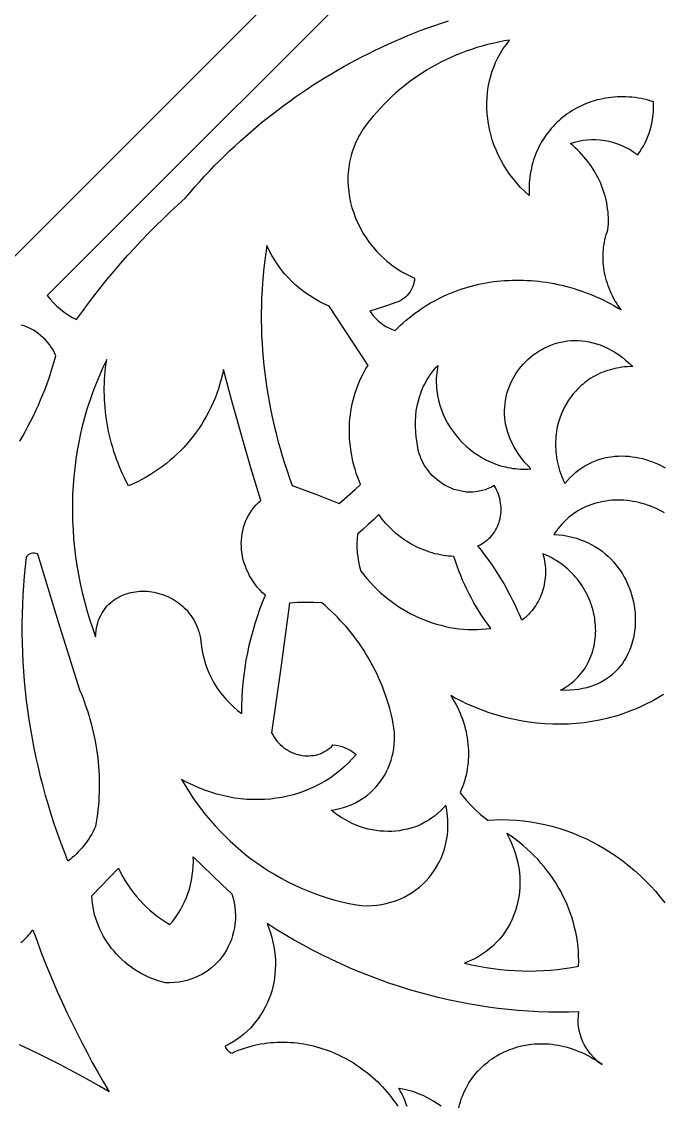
# Model space of a CAD drawing. Extents: x -3069 to -2029, y 258 to 1298.
# Drawn here: x -2234.3 to -2171.5, y 513.7 to 619.9 of the extents above; entities that cross this region are included whole.
import ezdxf

# ---------------------------------------------------------------- set-up
doc = ezdxf.new("R2010")
doc.units = 0
doc.layers.add('LAYER_1', color=18, linetype='CONTINUOUS')
doc.layers.add('LAYER_2', color=174, linetype='CONTINUOUS')

msp = doc.modelspace()

# ---------------------------------------------------------------- linework, layer by layer
at = {"layer": 'LAYER_1'}
for points in [[(-2194.2, 630.71), (-2231.85, 593.06), (-2231.55, 592.7), (-2231.23, 592.35), (-2230.89, 592.02), (-2230.54, 591.71), (-2230.17, 591.42), (-2229.78, 591.15), (-2229.38, 590.91), (-2228.96, 590.69), (-2228.38, 591.5), (-2227.78, 592.31), (-2227.17, 593.11), (-2226.55, 593.9), (-2225.92, 594.68), (-2225.28, 595.45), (-2224.62, 596.21), (-2223.96, 596.96), (-2223.29, 597.7), (-2222.6, 598.44), (-2221.91, 599.16), (-2221.2, 599.87), (-2220.49, 600.58), (-2219.77, 601.27), (-2219.03, 601.95), (-2218.29, 602.62), (-2217.83, 603.16), (-2217.37, 603.69), (-2216.9, 604.22), (-2216.43, 604.73), (-2215.95, 605.25), (-2215.47, 605.75), (-2214.97, 606.25), (-2214.48, 606.74), (-2213.97, 607.23), (-2213.47, 607.7), (-2212.95, 608.18), (-2212.43, 608.64), (-2211.91, 609.1), (-2211.38, 609.55), (-2210.84, 609.99), (-2210.3, 610.43), (-2209.75, 610.86), (-2209.2, 611.28), (-2208.64, 611.7), (-2208.08, 612.11), (-2207.51, 612.51), (-2206.94, 612.91), (-2206.36, 613.3), (-2205.78, 613.68), (-2205.2, 614.05), (-2204.6, 614.42), (-2204.01, 614.78), (-2203.41, 615.13), (-2202.8, 615.48), (-2202.19, 615.81), (-2201.58, 616.14), (-2200.96, 616.47), (-2200.34, 616.78), (-2199.71, 617.09), (-2199.08, 617.39), (-2198.44, 617.68), (-2197.8, 617.97), (-2197.16, 618.25), (-2196.51, 618.52), (-2195.86, 618.78), (-2195.21, 619.04), (-2194.55, 619.28), (-2193.88, 619.52), (-2193.22, 619.75), (-2192.55, 619.98)], [(-2234.52, 578.79), (-2234.23, 579.28), (-2233.96, 579.77), (-2233.69, 580.27), (-2233.43, 580.77), (-2233.18, 581.28), (-2232.94, 581.79), (-2232.7, 582.3), (-2232.48, 582.82), (-2232.26, 583.35), (-2232.05, 583.88), (-2231.85, 584.42), (-2231.66, 584.96), (-2231.48, 585.5), (-2231.31, 586.05), (-2231.14, 586.6), (-2230.99, 587.15), (-2231.12, 587.44), (-2231.27, 587.72), (-2231.44, 587.99), (-2231.62, 588.24), (-2231.82, 588.49), (-2232.02, 588.72), (-2232.25, 588.94), (-2232.48, 589.15), (-2232.72, 589.34), (-2232.98, 589.52), (-2233.24, 589.68), (-2233.51, 589.82), (-2233.79, 589.95), (-2234.08, 590.07), (-2234.38, 590.16)], [(-2171.39, 571.76), (-2171.66, 571.91), (-2171.93, 572.05), (-2172.2, 572.18), (-2172.48, 572.3), (-2172.76, 572.41), (-2173.04, 572.51), (-2173.32, 572.61), (-2173.61, 572.69), (-2173.9, 572.76), (-2174.19, 572.83), (-2174.48, 572.88), (-2174.77, 572.93), (-2175.06, 572.96), (-2175.35, 572.99), (-2175.65, 573), (-2175.94, 573.01), (-2176.23, 573), (-2176.52, 572.99), (-2176.81, 572.96), (-2177.1, 572.92), (-2177.38, 572.88), (-2177.66, 572.82), (-2177.94, 572.75), (-2178.22, 572.67), (-2178.5, 572.59), (-2178.77, 572.49), (-2179.04, 572.38), (-2179.3, 572.25), (-2179.56, 572.12), (-2179.81, 571.98), (-2180.06, 571.82), (-2180.31, 571.66), (-2180.54, 571.48), (-2180.78, 571.29), (-2181, 571.09), (-2181.22, 570.88), (-2181.44, 570.66), (-2181.64, 570.42), (-2181.84, 570.18), (-2182.03, 569.92), (-2182.21, 569.65), (-2181.74, 569.61), (-2181.29, 569.56), (-2180.85, 569.48), (-2180.42, 569.38), (-2180, 569.27), (-2179.6, 569.13), (-2179.22, 568.98), (-2178.85, 568.82), (-2178.49, 568.63), (-2178.15, 568.44), (-2177.82, 568.22), (-2177.5, 568), (-2177.2, 567.76), (-2176.92, 567.5), (-2176.64, 567.24), (-2176.39, 566.97), (-2176.14, 566.68), (-2175.92, 566.38), (-2175.7, 566.08), (-2175.5, 565.77), (-2175.32, 565.45), (-2175.15, 565.12), (-2174.99, 564.79), (-2174.85, 564.45), (-2174.72, 564.1), (-2174.61, 563.75), (-2174.51, 563.4), (-2174.43, 563.05), (-2174.36, 562.69), (-2174.31, 562.34), (-2174.27, 561.98), (-2174.25, 561.62), (-2174.24, 561.26), (-2174.25, 560.91), (-2174.27, 560.55), (-2174.31, 560.2), (-2174.36, 559.86), (-2174.43, 559.51), (-2174.51, 559.18), (-2174.61, 558.84), (-2174.72, 558.52), (-2174.85, 558.2), (-2174.99, 557.89), (-2175.15, 557.58), (-2175.32, 557.29), (-2175.51, 557.01), (-2175.71, 556.73), (-2175.93, 556.47), (-2176.17, 556.22), (-2176.42, 555.99), (-2176.68, 555.76), (-2176.97, 555.55), (-2177.26, 555.36), (-2177.57, 555.18), (-2177.9, 555.01), (-2178.24, 554.87), (-2178.6, 554.74), (-2178.98, 554.63), (-2179.37, 554.54), (-2179.77, 554.46), (-2180.2, 554.41), (-2180.63, 554.38), (-2181.09, 554.37), (-2181.56, 554.39), (-2181.31, 554.52), (-2181.08, 554.67), (-2180.85, 554.82), (-2180.64, 554.98), (-2180.43, 555.14), (-2180.23, 555.31), (-2180.04, 555.49), (-2179.86, 555.67), (-2179.69, 555.86), (-2179.53, 556.06), (-2179.38, 556.26), (-2179.23, 556.46), (-2179.1, 556.67), (-2178.97, 556.89), (-2178.85, 557.11), (-2178.75, 557.33), (-2178.65, 557.55), (-2178.56, 557.78), (-2178.47, 558.02), (-2178.4, 558.25), (-2178.34, 558.49), (-2178.28, 558.73), (-2178.23, 558.97), (-2178.19, 559.22), (-2178.16, 559.46), (-2178.14, 559.71), (-2178.13, 559.96), (-2178.12, 560.21), (-2178.13, 560.46), (-2178.14, 560.72), (-2178.16, 560.97), (-2178.19, 561.22), (-2178.22, 561.47), (-2178.27, 561.72), (-2178.32, 561.97), (-2178.38, 562.22), (-2178.45, 562.47), (-2178.53, 562.71), (-2178.62, 562.96), (-2178.71, 563.2), (-2178.81, 563.44), (-2178.92, 563.68), (-2179.04, 563.91), (-2179.17, 564.14), (-2179.3, 564.37), (-2179.44, 564.6), (-2179.59, 564.82), (-2179.75, 565.03), (-2179.91, 565.25), (-2180.09, 565.45), (-2180.27, 565.66), (-2180.45, 565.86), (-2180.65, 566.05), (-2180.85, 566.24), (-2181.06, 566.42), (-2181.28, 566.59), (-2181.51, 566.76), (-2181.74, 566.92), (-2181.98, 567.08), (-2182.23, 567.23), (-2182.48, 567.37), (-2182.75, 567.5), (-2183.02, 567.63), (-2183.29, 567.75), (-2183.23, 567.51), (-2183.18, 567.28), (-2183.14, 567.04), (-2183.1, 566.81), (-2183.07, 566.57), (-2183.05, 566.34), (-2183.04, 566.1), (-2183.04, 565.87), (-2183.05, 565.64), (-2183.06, 565.41), (-2183.09, 565.19), (-2183.12, 564.96), (-2183.16, 564.74), (-2183.21, 564.52), (-2183.26, 564.3), (-2183.33, 564.09), (-2183.4, 563.88), (-2183.48, 563.67), (-2183.56, 563.47), (-2183.66, 563.27), (-2183.76, 563.07), (-2183.87, 562.88), (-2183.99, 562.69), (-2184.11, 562.51), (-2184.24, 562.33), (-2184.38, 562.15), (-2184.53, 561.99), (-2184.68, 561.82), (-2184.84, 561.67), (-2185.01, 561.51), (-2185.18, 561.37), (-2185.36, 561.23), (-2185.56, 561.72), (-2185.77, 562.2), (-2185.99, 562.68), (-2186.22, 563.16), (-2186.46, 563.63), (-2186.71, 564.1), (-2186.96, 564.56), (-2187.23, 565.02), (-2187.5, 565.48), (-2187.78, 565.93), (-2188.07, 566.38), (-2188.37, 566.82), (-2188.68, 567.25), (-2189, 567.68), (-2189.32, 568.11), (-2189.66, 568.52), (-2189.45, 568.62), (-2189.26, 568.73), (-2189.07, 568.84), (-2188.9, 568.97), (-2188.73, 569.1), (-2188.57, 569.24), (-2188.43, 569.39), (-2188.29, 569.55), (-2188.16, 569.71), (-2188.04, 569.88), (-2187.93, 570.05), (-2187.83, 570.24), (-2187.74, 570.42), (-2187.66, 570.62), (-2187.59, 570.81), (-2187.53, 571.01), (-2187.48, 571.22), (-2187.44, 571.43), (-2187.41, 571.64), (-2187.39, 571.85), (-2187.39, 572.06), (-2187.39, 572.28), (-2187.41, 572.5), (-2187.43, 572.72), (-2187.47, 572.94), (-2187.52, 573.16), (-2187.58, 573.37), (-2187.65, 573.59), (-2187.73, 573.81), (-2187.83, 574.02), (-2187.94, 574.24), (-2188.06, 574.45), (-2188.34, 574.28), (-2188.64, 574.14), (-2188.94, 574.03), (-2189.24, 573.94), (-2189.54, 573.87), (-2189.85, 573.82), (-2190.16, 573.79), (-2190.47, 573.79), (-2190.78, 573.8), (-2191.09, 573.84), (-2191.4, 573.9), (-2191.7, 573.97), (-2192, 574.06), (-2192.29, 574.18), (-2192.58, 574.3), (-2192.86, 574.45), (-2193.13, 574.61), (-2193.39, 574.79), (-2193.65, 574.98), (-2193.89, 575.19), (-2194.12, 575.41), (-2194.34, 575.65), (-2194.54, 575.9), (-2194.73, 576.16), (-2194.91, 576.44), (-2195.06, 576.72), (-2195.2, 577.02), (-2195.32, 577.33), (-2195.43, 577.65), (-2195.51, 577.97), (-2195.57, 578.31), (-2195.61, 578.66), (-2195.7, 579.18), (-2195.75, 579.71), (-2195.78, 580.23), (-2195.78, 580.75), (-2195.75, 581.26), (-2195.69, 581.77), (-2195.61, 582.26), (-2195.49, 582.75), (-2195.34, 583.23), (-2195.26, 583.47), (-2195.17, 583.7), (-2195.08, 583.93), (-2194.97, 584.16), (-2194.86, 584.38), (-2194.74, 584.6), (-2194.62, 584.82), (-2194.49, 585.03), (-2194.35, 585.24), (-2194.21, 585.44), (-2194.06, 585.64), (-2193.9, 585.84), (-2193.74, 586.03), (-2193.57, 586.21), (-2193.62, 585.96), (-2193.66, 585.71), (-2193.69, 585.47), (-2193.71, 585.22), (-2193.73, 584.97), (-2193.73, 584.72), (-2193.73, 584.48), (-2193.72, 584.23), (-2193.7, 583.99), (-2193.68, 583.74), (-2193.61, 583.26), (-2193.51, 582.79), (-2193.38, 582.32), (-2193.23, 581.86), (-2193.05, 581.41), (-2192.85, 580.97), (-2192.62, 580.55), (-2192.37, 580.13), (-2192.09, 579.73), (-2191.8, 579.35), (-2191.48, 578.98), (-2191.15, 578.63), (-2190.8, 578.29), (-2190.43, 577.98), (-2190.04, 577.68), (-2189.64, 577.41), (-2189.23, 577.15), (-2188.8, 576.92), (-2188.35, 576.72), (-2187.9, 576.54), (-2187.44, 576.38), (-2186.96, 576.26), (-2186.72, 576.21), (-2186.48, 576.16), (-2186.23, 576.12), (-2185.98, 576.09), (-2185.74, 576.07), (-2185.49, 576.05), (-2185.23, 576.04), (-2184.98, 576.04), (-2184.73, 576.05), (-2184.47, 576.07), (-2184.8, 576.42), (-2185.11, 576.76), (-2185.39, 577.12), (-2185.65, 577.47), (-2185.88, 577.83), (-2186.1, 578.18), (-2186.28, 578.54), (-2186.45, 578.9), (-2186.6, 579.26), (-2186.72, 579.62), (-2186.82, 579.98), (-2186.91, 580.34), (-2186.97, 580.7), (-2187.01, 581.05), (-2187.04, 581.4), (-2187.04, 581.75), (-2187.03, 582.1), (-2187, 582.44), (-2186.95, 582.78), (-2186.89, 583.11), (-2186.81, 583.44), (-2186.72, 583.76), (-2186.6, 584.08), (-2186.48, 584.39), (-2186.34, 584.69), (-2186.18, 584.99), (-2186.02, 585.27), (-2185.84, 585.55), (-2185.64, 585.82), (-2185.44, 586.08), (-2185.22, 586.33), (-2184.99, 586.57), (-2184.75, 586.8), (-2184.5, 587.02), (-2184.24, 587.23), (-2183.97, 587.42), (-2183.7, 587.6), (-2183.41, 587.77), (-2183.12, 587.93), (-2182.81, 588.07), (-2182.51, 588.2), (-2182.19, 588.31), (-2181.87, 588.41), (-2181.54, 588.49), (-2181.21, 588.55), (-2180.87, 588.6), (-2180.53, 588.63), (-2180.18, 588.65), (-2179.83, 588.64), (-2179.48, 588.62), (-2179.13, 588.58), (-2178.77, 588.52), (-2178.41, 588.43), (-2178.05, 588.33), (-2177.69, 588.21), (-2177.33, 588.07), (-2176.97, 587.9), (-2176.61, 587.71), (-2176.25, 587.5), (-2175.89, 587.27), (-2175.54, 587.01), (-2175.19, 586.73), (-2174.84, 586.43), (-2174.49, 586.1), (-2174.76, 586.09), (-2175.03, 586.08), (-2175.3, 586.05), (-2175.56, 586.02), (-2175.82, 585.98), (-2176.07, 585.94), (-2176.33, 585.88), (-2176.57, 585.82), (-2176.81, 585.75), (-2177.05, 585.67), (-2177.28, 585.59), (-2177.51, 585.5), (-2177.74, 585.4), (-2177.96, 585.29), (-2178.17, 585.18), (-2178.38, 585.07), (-2178.59, 584.94), (-2178.79, 584.81), (-2178.98, 584.67), (-2179.17, 584.53), (-2179.36, 584.38), (-2179.54, 584.23), (-2179.71, 584.07), (-2179.88, 583.9), (-2180.04, 583.73), (-2180.2, 583.56), (-2180.35, 583.38), (-2180.5, 583.19), (-2180.77, 582.81), (-2181.02, 582.41), (-2181.24, 582), (-2181.44, 581.57), (-2181.61, 581.12), (-2181.76, 580.66), (-2181.88, 580.2), (-2181.92, 579.96), (-2181.97, 579.72), (-2182, 579.47), (-2182.03, 579.23), (-2182.04, 578.98), (-2182.06, 578.73), (-2182.06, 578.48), (-2182.05, 578.23), (-2182.04, 577.98), (-2182.02, 577.73), (-2182, 577.47), (-2181.96, 577.21), (-2181.92, 576.96), (-2181.86, 576.7), (-2181.8, 576.44), (-2181.74, 576.18), (-2181.66, 575.92), (-2181.57, 575.66), (-2181.48, 575.4), (-2181.38, 575.15), (-2181.26, 574.89), (-2181.14, 574.63), (-2180.88, 574.93), (-2180.61, 575.22), (-2180.34, 575.49), (-2180.06, 575.73), (-2179.77, 575.96), (-2179.47, 576.17), (-2179.17, 576.36), (-2178.86, 576.53), (-2178.54, 576.69), (-2178.23, 576.83), (-2177.9, 576.95), (-2177.58, 577.05), (-2177.25, 577.14), (-2176.92, 577.21), (-2176.58, 577.26), (-2176.25, 577.3), (-2175.91, 577.32), (-2175.57, 577.33), (-2175.23, 577.32), (-2174.89, 577.3), (-2174.55, 577.26), (-2174.22, 577.21), (-2173.88, 577.14), (-2173.55, 577.07), (-2173.21, 576.97), (-2172.89, 576.87), (-2172.56, 576.75), (-2172.24, 576.62), (-2171.92, 576.48), (-2171.61, 576.33), (-2171.3, 576.16)], [(-2171.48, 553.97), (-2171.8, 553.77), (-2172.13, 553.57), (-2172.46, 553.39), (-2172.79, 553.21), (-2173.13, 553.04), (-2173.47, 552.87), (-2173.81, 552.71), (-2174.16, 552.56), (-2174.51, 552.42), (-2174.86, 552.28), (-2175.21, 552.15), (-2175.57, 552.03), (-2175.93, 551.91), (-2176.29, 551.81), (-2176.66, 551.7), (-2177.02, 551.61), (-2177.76, 551.44), (-2178.51, 551.31), (-2179.26, 551.2), (-2180.02, 551.12), (-2180.79, 551.07), (-2181.56, 551.05), (-2182.33, 551.06), (-2183.11, 551.09), (-2183.89, 551.16), (-2184.67, 551.26), (-2185.45, 551.38), (-2186.22, 551.54), (-2187, 551.72), (-2187.78, 551.94), (-2188.55, 552.18), (-2189.31, 552.46), (-2190.07, 552.76), (-2190.45, 552.92), (-2190.83, 553.09), (-2191.21, 553.27), (-2191.58, 553.46), (-2191.95, 553.65), (-2192.32, 553.85), (-2192.14, 553.57), (-2191.98, 553.29), (-2191.82, 553.01), (-2191.67, 552.72), (-2191.53, 552.43), (-2191.4, 552.13), (-2191.28, 551.84), (-2191.17, 551.54), (-2191.07, 551.24), (-2190.98, 550.93), (-2190.9, 550.63), (-2190.82, 550.33), (-2190.76, 550.02), (-2190.71, 549.71), (-2190.66, 549.41), (-2190.63, 549.1), (-2190.6, 548.79), (-2190.59, 548.48), (-2190.58, 548.18), (-2190.59, 547.87), (-2190.6, 547.57), (-2190.62, 547.26), (-2190.66, 546.96), (-2190.7, 546.66), (-2190.75, 546.36), (-2190.81, 546.06), (-2190.89, 545.77), (-2190.97, 545.48), (-2191.06, 545.19), (-2191.16, 544.9), (-2191.28, 544.62), (-2191.4, 544.34), (-2191.1, 543.97), (-2190.79, 543.6), (-2190.47, 543.25), (-2190.14, 542.91), (-2189.79, 542.57), (-2189.44, 542.25), (-2189.08, 541.94), (-2188.7, 541.65), (-2187.99, 541.69), (-2187.29, 541.7), (-2186.58, 541.69), (-2185.88, 541.65), (-2185.18, 541.58), (-2184.48, 541.49), (-2183.78, 541.37), (-2183.1, 541.22), (-2182.41, 541.05), (-2181.73, 540.86), (-2181.06, 540.64), (-2180.4, 540.4), (-2179.74, 540.13), (-2179.1, 539.84), (-2178.46, 539.53), (-2177.83, 539.19), (-2177.21, 538.83), (-2176.61, 538.45), (-2176.01, 538.05), (-2175.43, 537.63), (-2174.87, 537.19), (-2174.32, 536.73), (-2173.78, 536.24), (-2173.26, 535.74), (-2172.75, 535.22), (-2172.26, 534.68), (-2171.79, 534.12), (-2171.34, 533.55)], [(-2234.41, 529.67), (-2234.24, 529.8), (-2234.09, 529.94), (-2233.93, 530.09), (-2233.78, 530.24), (-2233.64, 530.4), (-2233.5, 530.56), (-2233.37, 530.73), (-2233.24, 530.91), (-2232.87, 529.89), (-2232.49, 528.86), (-2232.09, 527.84), (-2231.68, 526.83), (-2231.25, 525.82), (-2230.82, 524.81), (-2230.37, 523.81), (-2229.91, 522.82), (-2229.43, 521.83), (-2228.95, 520.84), (-2228.45, 519.86), (-2227.94, 518.88), (-2227.42, 517.91), (-2226.88, 516.95), (-2226.34, 515.99), (-2225.78, 515.04), (-2226.73, 515.6), (-2227.69, 516.14), (-2228.65, 516.68), (-2229.62, 517.2), (-2230.6, 517.71), (-2231.58, 518.21), (-2232.57, 518.69), (-2233.56, 519.17), (-2234.55, 519.63)], [(-2191.53, 513.47), (-2191.46, 513.77), (-2191.37, 514.06), (-2191.28, 514.34), (-2191.18, 514.61), (-2191.07, 514.88), (-2190.95, 515.15), (-2190.82, 515.4), (-2190.68, 515.65), (-2190.54, 515.9), (-2190.38, 516.13), (-2190.22, 516.36), (-2190.06, 516.59), (-2189.88, 516.8), (-2189.7, 517.01), (-2189.51, 517.22), (-2189.32, 517.41), (-2189.12, 517.6), (-2188.91, 517.78), (-2188.7, 517.95), (-2188.48, 518.12), (-2188.26, 518.28), (-2188.03, 518.43), (-2187.8, 518.57), (-2187.56, 518.71), (-2187.31, 518.83), (-2187.07, 518.95), (-2186.81, 519.06), (-2186.56, 519.17), (-2186.3, 519.26), (-2186.03, 519.35), (-2185.77, 519.43), (-2185.5, 519.5), (-2185.22, 519.56), (-2184.95, 519.61), (-2184.67, 519.66), (-2184.39, 519.69), (-2184.11, 519.72), (-2183.82, 519.74), (-2183.54, 519.75), (-2183.25, 519.74), (-2182.96, 519.74), (-2182.67, 519.72), (-2182.38, 519.69), (-2182.09, 519.65), (-2181.8, 519.6), (-2181.5, 519.55), (-2181.21, 519.48), (-2180.92, 519.4), (-2180.63, 519.32), (-2180.34, 519.22), (-2180.05, 519.12), (-2179.76, 519), (-2179.47, 518.88), (-2179.18, 518.74), (-2178.9, 518.59), (-2178.61, 518.44), (-2178.33, 518.27), (-2178.05, 518.09), (-2177.78, 517.91), (-2177.5, 517.71), (-2177.81, 517.94), (-2178.1, 518.19), (-2178.37, 518.46), (-2178.62, 518.74), (-2178.85, 519.04), (-2179.05, 519.35), (-2179.24, 519.68), (-2179.4, 520.01), (-2179.53, 520.35), (-2179.64, 520.7), (-2179.73, 521.05), (-2179.79, 521.41), (-2179.83, 521.77), (-2179.83, 522.13), (-2179.81, 522.5), (-2179.77, 522.86), (-2180.75, 522.83), (-2181.74, 522.83), (-2182.73, 522.84), (-2183.72, 522.87), (-2184.71, 522.93), (-2185.7, 523), (-2186.69, 523.09), (-2187.67, 523.2), (-2188.66, 523.34), (-2189.64, 523.49), (-2190.62, 523.66), (-2191.6, 523.84), (-2192.58, 524.05), (-2193.56, 524.28), (-2194.53, 524.53), (-2195.5, 524.79), (-2196.46, 525.07), (-2197.42, 525.37), (-2198.38, 525.69), (-2199.33, 526.03), (-2200.28, 526.39), (-2201.22, 526.77), (-2202.16, 527.16), (-2203.09, 527.57), (-2204.01, 528), (-2204.93, 528.45), (-2205.84, 528.91), (-2206.75, 529.4), (-2207.65, 529.9), (-2208.54, 530.42), (-2209.42, 530.95), (-2210.3, 531.51), (-2210.12, 531.06), (-2209.97, 530.61), (-2209.84, 530.16), (-2209.73, 529.71), (-2209.64, 529.26), (-2209.57, 528.81), (-2209.52, 528.36), (-2209.49, 527.92), (-2209.49, 527.47), (-2209.5, 527.03), (-2209.53, 526.6), (-2209.58, 526.17), (-2209.65, 525.74), (-2209.75, 525.32), (-2209.85, 524.91), (-2209.98, 524.5), (-2210.13, 524.11), (-2210.29, 523.72), (-2210.48, 523.34), (-2210.68, 522.96), (-2210.9, 522.6), (-2211.13, 522.25), (-2211.39, 521.92), (-2211.66, 521.59), (-2211.94, 521.28), (-2212.25, 520.98), (-2212.57, 520.69), (-2212.9, 520.43), (-2213.26, 520.17), (-2213.62, 519.93), (-2214.01, 519.71), (-2214.4, 519.51), (-2214.36, 519.39), (-2214.31, 519.28), (-2214.24, 519.17), (-2214.15, 519.08), (-2214.06, 519), (-2213.96, 518.93), (-2213.85, 518.87), (-2213.73, 518.83), (-2213.43, 518.97), (-2213.12, 519.1), (-2212.81, 519.22), (-2212.5, 519.32), (-2212.18, 519.42), (-2211.87, 519.51), (-2211.55, 519.59), (-2211.23, 519.66), (-2210.91, 519.73), (-2210.59, 519.78), (-2210.27, 519.82), (-2209.95, 519.86), (-2209.63, 519.88), (-2209.3, 519.9), (-2208.98, 519.91), (-2208.66, 519.91), (-2208.33, 519.9), (-2208.01, 519.88), (-2207.69, 519.86), (-2207.37, 519.82), (-2207.04, 519.78), (-2206.72, 519.73), (-2206.4, 519.67), (-2206.09, 519.6), (-2205.77, 519.53), (-2205.45, 519.45), (-2205.14, 519.36), (-2204.83, 519.26), (-2204.52, 519.15), (-2204.21, 519.04), (-2203.9, 518.92), (-2203.6, 518.79), (-2203.3, 518.65), (-2203, 518.51), (-2202.71, 518.36), (-2202.42, 518.2), (-2202.13, 518.03), (-2201.85, 517.86), (-2201.57, 517.68), (-2201.29, 517.49), (-2201.02, 517.3), (-2200.75, 517.1), (-2200.48, 516.89), (-2200.22, 516.68), (-2199.97, 516.46), (-2199.72, 516.23), (-2199.47, 516), (-2199.23, 515.76), (-2199, 515.51), (-2198.77, 515.26), (-2198.54, 515), (-2198.32, 514.74), (-2198.11, 514.47), (-2197.91, 514.19), (-2197.71, 513.91), (-2197.51, 513.62)], [(-2196.59, 513.58), (-2196.68, 513.84), (-2196.78, 514.11), (-2196.88, 514.37), (-2197, 514.63), (-2197.12, 514.88), (-2197.26, 515.14), (-2197.4, 515.39), (-2197, 515.32), (-2196.6, 515.23), (-2196.2, 515.12), (-2195.81, 515), (-2195.43, 514.85), (-2195.05, 514.69), (-2194.68, 514.52), (-2194.32, 514.33), (-2193.96, 514.12), (-2193.61, 513.89), (-2193.27, 513.66)]]:
    msp.add_lwpolyline(points, dxfattribs=at)
for points in [[(-2180.6, 607.94), (-2180.2, 608.07), (-2179.79, 608.18), (-2179.37, 608.26), (-2178.95, 608.31), (-2178.52, 608.33), (-2178.1, 608.33), (-2177.67, 608.3), (-2177.24, 608.24), (-2176.82, 608.16), (-2176.39, 608.05), (-2175.98, 607.91), (-2175.56, 607.75), (-2175.16, 607.56), (-2174.76, 607.35), (-2174.38, 607.11), (-2174, 606.84), (-2173.8, 607.12), (-2173.62, 607.41), (-2173.44, 607.7), (-2173.29, 608), (-2173.14, 608.31), (-2173.01, 608.63), (-2172.89, 608.95), (-2172.78, 609.27), (-2172.69, 609.61), (-2172.62, 609.94), (-2172.55, 610.28), (-2172.51, 610.63), (-2172.47, 610.98), (-2172.45, 611.33), (-2172.45, 611.69), (-2172.46, 612.04), (-2172.77, 612.13), (-2173.07, 612.21), (-2173.37, 612.28), (-2173.67, 612.34), (-2173.97, 612.39), (-2174.27, 612.44), (-2174.57, 612.47), (-2174.86, 612.49), (-2175.16, 612.51), (-2175.45, 612.52), (-2175.74, 612.52), (-2176.03, 612.51), (-2176.31, 612.49), (-2176.59, 612.46), (-2176.87, 612.43), (-2177.15, 612.38), (-2177.43, 612.33), (-2177.7, 612.27), (-2177.97, 612.21), (-2178.23, 612.13), (-2178.49, 612.05), (-2178.75, 611.96), (-2179.01, 611.87), (-2179.26, 611.76), (-2179.51, 611.65), (-2179.75, 611.53), (-2179.99, 611.41), (-2180.22, 611.28), (-2180.45, 611.14), (-2180.68, 610.99), (-2180.9, 610.84), (-2181.11, 610.68), (-2181.33, 610.52), (-2181.53, 610.35), (-2181.73, 610.17), (-2181.93, 609.99), (-2182.12, 609.8), (-2182.3, 609.61), (-2182.48, 609.41), (-2182.65, 609.2), (-2182.82, 608.99), (-2182.98, 608.78), (-2183.13, 608.55), (-2183.28, 608.33), (-2183.42, 608.1), (-2183.55, 607.86), (-2183.68, 607.62), (-2183.8, 607.37), (-2183.91, 607.12), (-2184.01, 606.86), (-2184.11, 606.6), (-2184.2, 606.34), (-2184.28, 606.07), (-2184.36, 605.8), (-2184.42, 605.52), (-2184.48, 605.24), (-2184.53, 604.95), (-2184.57, 604.66), (-2184.61, 604.37), (-2184.63, 604.07), (-2184.65, 603.77), (-2184.65, 603.47), (-2184.65, 603.17), (-2184.64, 602.86), (-2185.07, 603.25), (-2185.47, 603.65), (-2185.85, 604.07), (-2186.21, 604.51), (-2186.55, 604.95), (-2186.86, 605.41), (-2187.15, 605.87), (-2187.42, 606.35), (-2187.66, 606.83), (-2187.88, 607.32), (-2188.08, 607.82), (-2188.25, 608.32), (-2188.4, 608.83), (-2188.52, 609.34), (-2188.62, 609.86), (-2188.7, 610.37), (-2188.75, 610.89), (-2188.78, 611.4), (-2188.78, 611.92), (-2188.76, 612.43), (-2188.72, 612.94), (-2188.65, 613.45), (-2188.55, 613.95), (-2188.43, 614.44), (-2188.28, 614.93), (-2188.11, 615.41), (-2187.92, 615.88), (-2187.69, 616.34), (-2187.45, 616.8), (-2187.17, 617.24), (-2186.87, 617.66), (-2186.55, 618.08), (-2187.1, 617.99), (-2187.64, 617.88), (-2188.18, 617.76), (-2188.72, 617.63), (-2189.25, 617.49), (-2189.77, 617.34), (-2190.29, 617.17), (-2190.8, 616.99), (-2191.31, 616.8), (-2191.81, 616.59), (-2192.31, 616.38), (-2192.79, 616.15), (-2193.28, 615.91), (-2193.75, 615.66), (-2194.22, 615.4), (-2194.68, 615.13), (-2195.13, 614.85), (-2195.58, 614.55), (-2196.01, 614.25), (-2196.44, 613.93), (-2196.86, 613.6), (-2197.28, 613.26), (-2197.68, 612.92), (-2198.08, 612.56), (-2198.46, 612.19), (-2198.84, 611.81), (-2199.21, 611.42), (-2199.57, 611.02), (-2199.92, 610.61), (-2200.26, 610.19), (-2200.59, 609.77), (-2200.91, 609.33), (-2201.06, 609.1), (-2201.2, 608.86), (-2201.34, 608.63), (-2201.46, 608.38), (-2201.58, 608.14), (-2201.69, 607.9), (-2201.79, 607.65), (-2201.88, 607.4), (-2201.97, 607.14), (-2202.04, 606.89), (-2202.11, 606.63), (-2202.17, 606.38), (-2202.23, 606.12), (-2202.27, 605.86), (-2202.31, 605.6), (-2202.34, 605.33), (-2202.36, 605.07), (-2202.38, 604.81), (-2202.38, 604.28), (-2202.36, 603.75), (-2202.31, 603.22), (-2202.23, 602.7), (-2202.12, 602.17), (-2201.99, 601.65), (-2201.82, 601.14), (-2201.63, 600.64), (-2201.42, 600.14), (-2201.17, 599.65), (-2200.91, 599.17), (-2200.61, 598.71), (-2200.29, 598.26), (-2199.95, 597.82), (-2199.59, 597.4), (-2199.2, 596.99), (-2198.78, 596.61), (-2198.57, 596.42), (-2198.35, 596.24), (-2198.12, 596.07), (-2197.89, 595.9), (-2197.65, 595.73), (-2197.41, 595.57), (-2197.16, 595.42), (-2196.91, 595.27), (-2196.65, 595.13), (-2196.39, 595), (-2196.12, 594.87), (-2195.85, 594.75), (-2195.87, 594.54), (-2195.92, 594.33), (-2195.97, 594.12), (-2196.04, 593.93), (-2196.12, 593.74), (-2196.22, 593.56), (-2196.33, 593.39), (-2196.45, 593.22), (-2196.58, 593.07), (-2196.72, 592.93), (-2196.88, 592.8), (-2197.04, 592.68), (-2197.22, 592.57), (-2197.4, 592.47), (-2197.6, 592.39), (-2197.8, 592.32), (-2198.4, 592.11), (-2199.01, 591.9), (-2199.62, 591.71), (-2200.23, 591.52), (-2200.12, 591.36), (-2200, 591.2), (-2199.87, 591.04), (-2199.74, 590.89), (-2199.6, 590.75), (-2199.45, 590.61), (-2199.31, 590.48), (-2199.15, 590.36), (-2198.99, 590.24), (-2198.83, 590.13), (-2198.66, 590.03), (-2198.49, 589.93), (-2198.31, 589.84), (-2198.13, 589.75), (-2197.95, 589.68), (-2197.76, 589.61), (-2197.5, 589.88), (-2197.23, 590.14), (-2196.96, 590.39), (-2196.68, 590.63), (-2196.4, 590.87), (-2196.11, 591.1), (-2195.82, 591.32), (-2195.52, 591.53), (-2195.22, 591.74), (-2194.92, 591.94), (-2194.61, 592.14), (-2194.3, 592.32), (-2193.98, 592.5), (-2193.66, 592.67), (-2193.34, 592.84), (-2193.01, 592.99), (-2192.68, 593.14), (-2192.35, 593.28), (-2192.01, 593.42), (-2191.67, 593.54), (-2191.33, 593.66), (-2190.98, 593.78), (-2190.64, 593.88), (-2190.29, 593.98), (-2189.93, 594.07), (-2189.58, 594.15), (-2189.22, 594.23), (-2188.86, 594.29), (-2188.5, 594.35), (-2188.14, 594.41), (-2187.78, 594.45), (-2187.41, 594.49), (-2187.04, 594.52), (-2186.67, 594.54), (-2186.31, 594.56), (-2185.93, 594.56), (-2185.56, 594.56), (-2185.19, 594.56), (-2184.82, 594.54), (-2184.44, 594.52), (-2184.07, 594.49), (-2183.7, 594.45), (-2183.32, 594.4), (-2182.95, 594.35), (-2182.57, 594.29), (-2182.2, 594.22), (-2181.83, 594.14), (-2181.45, 594.06), (-2181.08, 593.97), (-2180.71, 593.87), (-2180.33, 593.76), (-2179.96, 593.64), (-2179.59, 593.52), (-2179.22, 593.39), (-2178.86, 593.25), (-2178.49, 593.11), (-2178.13, 592.95), (-2177.76, 592.79), (-2177.4, 592.62), (-2177.04, 592.44), (-2176.69, 592.26), (-2176.33, 592.06), (-2175.98, 591.86), (-2175.63, 591.65), (-2175.79, 591.88), (-2175.94, 592.1), (-2176.09, 592.33), (-2176.23, 592.56), (-2176.36, 592.79), (-2176.48, 593.03), (-2176.6, 593.27), (-2176.71, 593.51), (-2176.81, 593.76), (-2176.9, 594), (-2176.98, 594.25), (-2177.06, 594.5), (-2177.13, 594.75), (-2177.19, 595), (-2177.25, 595.25), (-2177.29, 595.51), (-2177.33, 595.76), (-2177.36, 596.01), (-2177.38, 596.27), (-2177.39, 596.52), (-2177.4, 596.78), (-2177.4, 597.03), (-2177.39, 597.28), (-2177.37, 597.54), (-2177.34, 597.79), (-2177.3, 598.04), (-2177.26, 598.29), (-2177.21, 598.53), (-2177.15, 598.78), (-2177.08, 599.02), (-2177, 599.26), (-2176.92, 599.5), (-2176.89, 599.79), (-2176.88, 600.09), (-2176.87, 600.38), (-2176.87, 600.68), (-2176.89, 600.97), (-2176.91, 601.26), (-2176.95, 601.55), (-2176.99, 601.85), (-2177.04, 602.14), (-2177.1, 602.42), (-2177.17, 602.71), (-2177.25, 602.99), (-2177.34, 603.28), (-2177.44, 603.56), (-2177.55, 603.83), (-2177.66, 604.11), (-2177.79, 604.38), (-2177.92, 604.65), (-2178.06, 604.91), (-2178.21, 605.18), (-2178.36, 605.43), (-2178.53, 605.69), (-2178.7, 605.93), (-2178.88, 606.18), (-2179.07, 606.42), (-2179.27, 606.65), (-2179.47, 606.88), (-2179.68, 607.1), (-2179.9, 607.32), (-2180.13, 607.53), (-2180.36, 607.74)], [(-2210.33, 597.95), (-2210.44, 597.22), (-2210.54, 596.5), (-2210.62, 595.77), (-2210.69, 595.04), (-2210.75, 594.3), (-2210.8, 593.57), (-2210.84, 592.83), (-2210.86, 592.1), (-2210.87, 591.36), (-2210.87, 590.62), (-2210.86, 589.88), (-2210.84, 589.14), (-2210.8, 588.4), (-2210.75, 587.66), (-2210.69, 586.92), (-2210.62, 586.18), (-2210.54, 585.44), (-2210.44, 584.7), (-2210.33, 583.96), (-2210.21, 583.22), (-2210.08, 582.48), (-2209.93, 581.74), (-2209.78, 581.01), (-2209.61, 580.27), (-2209.43, 579.54), (-2209.24, 578.8), (-2209.03, 578.07), (-2208.82, 577.34), (-2208.59, 576.62), (-2208.35, 575.89), (-2208.1, 575.17), (-2207.84, 574.45), (-2206.69, 574.03), (-2205.54, 573.59), (-2204.4, 573.14), (-2203.26, 572.67), (-2202.72, 573.13), (-2202.19, 573.59), (-2201.67, 574.06), (-2201.15, 574.54), (-2201.3, 574.91), (-2201.44, 575.29), (-2201.57, 575.66), (-2201.69, 576.04), (-2201.8, 576.42), (-2201.89, 576.8), (-2201.97, 577.18), (-2202.04, 577.56), (-2202.11, 577.94), (-2202.15, 578.32), (-2202.19, 578.7), (-2202.22, 579.09), (-2202.24, 579.47), (-2202.24, 579.84), (-2202.23, 580.22), (-2202.22, 580.6), (-2202.19, 580.97), (-2202.15, 581.34), (-2202.09, 581.71), (-2202.03, 582.08), (-2201.96, 582.45), (-2201.87, 582.81), (-2201.78, 583.17), (-2201.67, 583.52), (-2201.55, 583.87), (-2201.43, 584.22), (-2201.29, 584.56), (-2201.14, 584.9), (-2200.97, 585.24), (-2200.8, 585.57), (-2200.62, 585.89), (-2200.42, 586.21), (-2204.23, 592.02), (-2204.73, 592.24), (-2205.21, 592.48), (-2205.69, 592.75), (-2206.15, 593.04), (-2206.6, 593.35), (-2207.03, 593.68), (-2207.45, 594.03), (-2207.84, 594.4), (-2208.22, 594.78), (-2208.59, 595.19), (-2208.93, 595.61), (-2209.25, 596.05), (-2209.56, 596.5), (-2209.84, 596.97), (-2210.09, 597.45)], [(-2214.56, 585.82), (-2214.66, 585.34), (-2214.79, 584.86), (-2214.92, 584.39), (-2215.07, 583.92), (-2215.23, 583.46), (-2215.4, 583.01), (-2215.59, 582.57), (-2215.79, 582.13), (-2216, 581.7), (-2216.23, 581.28), (-2216.46, 580.87), (-2216.71, 580.46), (-2216.97, 580.07), (-2217.24, 579.68), (-2217.52, 579.3), (-2217.82, 578.93), (-2218.12, 578.57), (-2218.43, 578.21), (-2218.76, 577.87), (-2219.1, 577.54), (-2219.44, 577.22), (-2219.8, 576.91), (-2220.17, 576.6), (-2220.54, 576.31), (-2220.93, 576.03), (-2221.32, 575.77), (-2221.73, 575.51), (-2222.14, 575.26), (-2222.56, 575.03), (-2222.99, 574.81), (-2223.43, 574.6), (-2223.88, 574.4), (-2224.07, 574.77), (-2224.25, 575.14), (-2224.42, 575.51), (-2224.59, 575.89), (-2224.75, 576.26), (-2224.9, 576.64), (-2225.04, 577.02), (-2225.18, 577.4), (-2225.3, 577.78), (-2225.42, 578.17), (-2225.53, 578.56), (-2225.64, 578.94), (-2225.73, 579.33), (-2225.82, 579.72), (-2225.9, 580.11), (-2225.97, 580.5), (-2226.03, 580.9), (-2226.09, 581.29), (-2226.14, 581.68), (-2226.17, 582.08), (-2226.21, 582.47), (-2226.23, 582.86), (-2226.24, 583.26), (-2226.25, 583.65), (-2226.25, 584.04), (-2226.24, 584.43), (-2226.22, 584.82), (-2226.19, 585.21), (-2226.16, 585.6), (-2226.12, 585.99), (-2226.06, 586.38), (-2226, 586.77), (-2226.38, 586), (-2226.73, 585.22), (-2227.05, 584.43), (-2227.36, 583.63), (-2227.64, 582.83), (-2227.91, 582.01), (-2228.15, 581.19), (-2228.37, 580.37), (-2228.57, 579.54), (-2228.74, 578.7), (-2228.9, 577.86), (-2229.03, 577.01), (-2229.14, 576.15), (-2229.23, 575.3), (-2229.3, 574.44), (-2229.35, 573.57), (-2229.37, 572.7), (-2229.37, 571.83), (-2229.35, 570.96), (-2229.31, 570.09), (-2229.25, 569.21), (-2229.16, 568.34), (-2229.06, 567.46), (-2228.93, 566.59), (-2228.78, 565.71), (-2228.61, 564.83), (-2228.41, 563.96), (-2228.19, 563.09), (-2227.96, 562.22), (-2227.7, 561.35), (-2227.41, 560.49), (-2227.11, 559.62), (-2227.09, 559.92), (-2227.05, 560.2), (-2227.01, 560.47), (-2226.95, 560.74), (-2226.88, 560.99), (-2226.8, 561.23), (-2226.71, 561.46), (-2226.6, 561.69), (-2226.49, 561.9), (-2226.37, 562.1), (-2226.24, 562.29), (-2226.09, 562.48), (-2225.95, 562.65), (-2225.79, 562.81), (-2225.62, 562.96), (-2225.45, 563.11), (-2225.27, 563.24), (-2225.09, 563.36), (-2224.9, 563.48), (-2224.7, 563.58), (-2224.5, 563.67), (-2224.29, 563.76), (-2224.08, 563.83), (-2223.87, 563.9), (-2223.65, 563.95), (-2223.43, 564), (-2223.2, 564.03), (-2222.98, 564.06), (-2222.75, 564.07), (-2222.52, 564.08), (-2222.29, 564.08), (-2222.05, 564.07), (-2221.82, 564.05), (-2221.59, 564.02), (-2221.36, 563.98), (-2221.13, 563.93), (-2220.9, 563.87), (-2220.67, 563.8), (-2220.45, 563.73), (-2220.23, 563.64), (-2220.01, 563.55), (-2219.79, 563.44), (-2219.58, 563.33), (-2219.37, 563.21), (-2219.17, 563.08), (-2218.97, 562.94), (-2218.78, 562.79), (-2218.6, 562.63), (-2218.42, 562.46), (-2218.24, 562.29), (-2218.08, 562.1), (-2217.92, 561.91), (-2217.77, 561.7), (-2217.63, 561.49), (-2217.49, 561.27), (-2217.37, 561.04), (-2217.26, 560.81), (-2217.15, 560.56), (-2217.06, 560.31), (-2216.97, 560.04), (-2216.9, 559.77), (-2216.84, 559.49), (-2216.79, 559.2), (-2216.76, 558.9), (-2216.69, 558.41), (-2216.6, 557.91), (-2216.48, 557.43), (-2216.34, 556.95), (-2216.17, 556.47), (-2215.97, 556.01), (-2215.76, 555.56), (-2215.51, 555.11), (-2215.25, 554.68), (-2214.96, 554.27), (-2214.64, 553.86), (-2214.31, 553.48), (-2213.96, 553.1), (-2213.59, 552.75), (-2213.19, 552.41), (-2212.78, 552.1), (-2212.77, 552.85), (-2212.75, 553.61), (-2212.7, 554.36), (-2212.64, 555.11), (-2212.55, 555.85), (-2212.45, 556.59), (-2212.34, 557.32), (-2212.2, 558.05), (-2212.05, 558.78), (-2211.87, 559.5), (-2211.68, 560.21), (-2211.48, 560.92), (-2211.25, 561.62), (-2211.01, 562.31), (-2210.74, 563), (-2210.47, 563.68), (-2210.74, 563.93), (-2210.99, 564.18), (-2211.23, 564.45), (-2211.45, 564.72), (-2211.65, 565.01), (-2211.84, 565.3), (-2212.01, 565.59), (-2212.17, 565.9), (-2212.31, 566.2), (-2212.43, 566.52), (-2212.54, 566.83), (-2212.63, 567.15), (-2212.7, 567.47), (-2212.76, 567.79), (-2212.8, 568.11), (-2212.82, 568.43), (-2212.83, 568.75), (-2212.82, 569.07), (-2212.79, 569.39), (-2212.75, 569.7), (-2212.69, 570.01), (-2212.61, 570.32), (-2212.52, 570.62), (-2212.41, 570.92), (-2212.28, 571.2), (-2212.13, 571.49), (-2211.97, 571.76), (-2211.79, 572.02), (-2211.6, 572.28), (-2211.39, 572.52), (-2211.16, 572.76), (-2210.91, 572.98), (-2211.4, 574.58), (-2211.89, 576.18), (-2212.36, 577.78), (-2212.82, 579.38), (-2213.28, 580.99), (-2213.71, 582.6), (-2214.14, 584.21)], [(-2199.37, 571.59), (-2199.87, 571.09), (-2200.39, 570.61), (-2200.91, 570.13), (-2201.44, 569.67), (-2201.49, 569.22), (-2201.51, 568.77), (-2201.51, 568.32), (-2201.48, 567.87), (-2201.43, 567.41), (-2201.34, 566.96), (-2201.24, 566.51), (-2201.11, 566.06), (-2200.82, 565.69), (-2200.52, 565.32), (-2200.21, 564.97), (-2199.89, 564.62), (-2199.56, 564.29), (-2199.22, 563.97), (-2198.87, 563.67), (-2198.51, 563.37), (-2198.15, 563.09), (-2197.77, 562.82), (-2197.39, 562.56), (-2197.01, 562.32), (-2196.61, 562.09), (-2196.21, 561.87), (-2195.81, 561.67), (-2195.4, 561.48), (-2194.98, 561.3), (-2194.56, 561.14), (-2194.13, 560.99), (-2193.71, 560.86), (-2193.27, 560.74), (-2192.84, 560.63), (-2192.4, 560.54), (-2191.96, 560.47), (-2191.52, 560.41), (-2191.07, 560.37), (-2190.63, 560.34), (-2190.18, 560.33), (-2189.74, 560.33), (-2189.29, 560.35), (-2188.84, 560.39), (-2188.4, 560.44), (-2188.7, 560.84), (-2188.98, 561.25), (-2189.26, 561.67), (-2189.53, 562.09), (-2189.79, 562.52), (-2190.04, 562.95), (-2190.28, 563.39), (-2190.51, 563.83), (-2190.73, 564.27), (-2190.94, 564.72), (-2191.15, 565.17), (-2191.34, 565.63), (-2191.52, 566.09), (-2191.69, 566.55), (-2191.85, 567.02), (-2192, 567.49), (-2192.27, 567.5), (-2192.53, 567.52), (-2192.8, 567.56), (-2193.07, 567.59), (-2193.33, 567.64), (-2193.6, 567.7), (-2193.86, 567.76), (-2194.12, 567.83), (-2194.38, 567.91), (-2194.63, 567.99), (-2194.89, 568.09), (-2195.14, 568.19), (-2195.39, 568.3), (-2195.63, 568.41), (-2195.87, 568.53), (-2196.11, 568.66), (-2196.35, 568.8), (-2196.58, 568.94), (-2196.81, 569.09), (-2197.04, 569.24), (-2197.26, 569.41), (-2197.47, 569.57), (-2197.69, 569.75), (-2197.89, 569.93), (-2198.1, 570.12), (-2198.29, 570.31), (-2198.49, 570.51), (-2198.68, 570.71), (-2198.86, 570.93), (-2199.04, 571.14), (-2199.21, 571.36)], [(-2227.11, 541.03), (-2227.23, 540.78), (-2227.35, 540.53), (-2227.48, 540.29), (-2227.62, 540.05), (-2227.77, 539.82), (-2227.92, 539.6), (-2228.08, 539.37), (-2228.25, 539.16), (-2228.42, 538.95), (-2228.6, 538.74), (-2228.79, 538.54), (-2228.98, 538.35), (-2229.18, 538.16), (-2229.38, 537.98), (-2229.59, 537.81), (-2229.81, 537.64), (-2230.16, 538.54), (-2230.5, 539.46), (-2230.83, 540.37), (-2231.14, 541.29), (-2231.44, 542.21), (-2231.72, 543.13), (-2231.99, 544.05), (-2232.24, 544.98), (-2232.48, 545.91), (-2232.7, 546.84), (-2232.91, 547.77), (-2233.11, 548.71), (-2233.29, 549.64), (-2233.45, 550.58), (-2233.6, 551.52), (-2233.74, 552.45), (-2233.86, 553.39), (-2233.96, 554.33), (-2234.05, 555.27), (-2234.13, 556.21), (-2234.19, 557.15), (-2234.23, 558.09), (-2234.26, 559.03), (-2234.28, 559.97), (-2234.28, 560.91), (-2234.27, 561.84), (-2234.23, 562.78), (-2234.19, 563.71), (-2234.13, 564.64), (-2234.05, 565.57), (-2233.96, 566.5), (-2233.86, 567.43), (-2233.82, 567.5), (-2233.77, 567.56), (-2233.72, 567.62), (-2233.67, 567.67), (-2233.61, 567.71), (-2233.55, 567.75), (-2233.41, 567.8), (-2233.26, 567.83), (-2233.11, 567.83), (-2232.95, 567.8), (-2232.87, 567.77), (-2232.8, 567.74), (-2231.78, 564.4), (-2230.76, 561.07), (-2229.72, 557.74), (-2228.66, 554.42), (-2228.49, 554.01), (-2228.33, 553.6), (-2228.18, 553.19), (-2228.04, 552.78), (-2227.9, 552.36), (-2227.77, 551.95), (-2227.65, 551.53), (-2227.53, 551.11), (-2227.43, 550.7), (-2227.33, 550.28), (-2227.23, 549.86), (-2227.15, 549.43), (-2227.07, 549.01), (-2227.01, 548.59), (-2226.95, 548.17), (-2226.89, 547.75), (-2226.85, 547.32), (-2226.81, 546.9), (-2226.78, 546.48), (-2226.76, 546.05), (-2226.74, 545.63), (-2226.74, 545.21), (-2226.74, 544.79), (-2226.75, 544.36), (-2226.77, 543.94), (-2226.79, 543.52), (-2226.82, 543.11), (-2226.87, 542.69), (-2226.91, 542.27), (-2226.97, 541.86), (-2227.04, 541.44)], [(-2209.87, 550.22), (-2209.75, 550), (-2209.62, 549.79), (-2209.48, 549.59), (-2209.34, 549.4), (-2209.18, 549.22), (-2209.01, 549.05), (-2208.84, 548.9), (-2208.66, 548.75), (-2208.47, 548.62), (-2208.28, 548.5), (-2208.08, 548.39), (-2207.88, 548.29), (-2207.67, 548.21), (-2207.46, 548.13), (-2207.25, 548.07), (-2207.03, 548.02), (-2206.82, 547.99), (-2206.6, 547.96), (-2206.38, 547.95), (-2206.17, 547.95), (-2205.95, 547.97), (-2205.74, 547.99), (-2205.53, 548.03), (-2205.32, 548.09), (-2205.12, 548.16), (-2204.92, 548.24), (-2204.73, 548.33), (-2204.54, 548.44), (-2204.36, 548.56), (-2204.18, 548.7), (-2204.01, 548.85), (-2203.85, 549.02), (-2203.55, 548.99), (-2203.24, 548.94), (-2202.94, 548.86), (-2202.65, 548.75), (-2202.37, 548.62), (-2202.09, 548.47), (-2201.83, 548.29), (-2201.58, 548.09), (-2201.97, 547.65), (-2202.37, 547.23), (-2202.79, 546.83), (-2203.23, 546.46), (-2203.68, 546.11), (-2204.14, 545.78), (-2204.62, 545.48), (-2205.11, 545.2), (-2205.62, 544.94), (-2206.13, 544.71), (-2206.66, 544.49), (-2207.19, 544.31), (-2207.73, 544.14), (-2208.29, 544), (-2208.84, 543.88), (-2209.41, 543.79), (-2209.98, 543.72), (-2210.56, 543.68), (-2211.13, 543.66), (-2211.72, 543.66), (-2212.3, 543.69), (-2212.89, 543.74), (-2213.48, 543.82), (-2214.07, 543.92), (-2214.65, 544.05), (-2215.24, 544.2), (-2215.82, 544.38), (-2216.4, 544.58), (-2216.98, 544.81), (-2217.55, 545.07), (-2218.12, 545.35), (-2218.68, 545.65), (-2218.32, 545.04), (-2217.95, 544.43), (-2217.56, 543.84), (-2217.16, 543.26), (-2216.74, 542.7), (-2216.3, 542.15), (-2215.86, 541.61), (-2215.39, 541.08), (-2214.91, 540.57), (-2214.42, 540.07), (-2213.92, 539.59), (-2213.4, 539.12), (-2212.88, 538.67), (-2212.34, 538.23), (-2211.79, 537.8), (-2211.22, 537.4), (-2210.65, 537.01), (-2210.07, 536.63), (-2209.48, 536.28), (-2208.87, 535.93), (-2208.26, 535.61), (-2207.64, 535.31), (-2207.02, 535.02), (-2206.38, 534.75), (-2205.74, 534.5), (-2205.09, 534.26), (-2204.43, 534.05), (-2203.77, 533.86), (-2203.1, 533.68), (-2202.43, 533.53), (-2201.75, 533.39), (-2201.07, 533.28), (-2200.56, 533.26), (-2200.06, 533.28), (-2199.57, 533.32), (-2199.09, 533.39), (-2198.63, 533.48), (-2198.17, 533.6), (-2197.73, 533.75), (-2197.3, 533.92), (-2196.88, 534.11), (-2196.49, 534.32), (-2196.1, 534.56), (-2195.73, 534.82), (-2195.38, 535.09), (-2195.05, 535.39), (-2194.73, 535.71), (-2194.44, 536.04), (-2194.16, 536.39), (-2193.9, 536.75), (-2193.67, 537.14), (-2193.45, 537.53), (-2193.26, 537.94), (-2193.09, 538.36), (-2192.94, 538.8), (-2192.82, 539.24), (-2192.72, 539.7), (-2192.65, 540.17), (-2192.61, 540.64), (-2192.59, 541.13), (-2192.6, 541.62), (-2192.63, 542.11), (-2192.7, 542.62), (-2192.79, 543.13), (-2193.05, 542.83), (-2193.32, 542.55), (-2193.61, 542.3), (-2193.9, 542.05), (-2194.21, 541.83), (-2194.52, 541.62), (-2194.85, 541.44), (-2195.18, 541.27), (-2195.52, 541.11), (-2195.87, 540.98), (-2196.23, 540.86), (-2196.59, 540.77), (-2196.96, 540.69), (-2197.33, 540.62), (-2197.71, 540.58), (-2198.08, 540.55), (-2198.47, 540.54), (-2198.85, 540.56), (-2199.23, 540.58), (-2199.62, 540.63), (-2200, 540.7), (-2200.39, 540.78), (-2200.77, 540.88), (-2201.15, 541), (-2201.53, 541.14), (-2201.9, 541.3), (-2202.27, 541.47), (-2202.63, 541.67), (-2202.99, 541.88), (-2203.34, 542.11), (-2203.69, 542.36), (-2204.02, 542.63), (-2203.61, 542.69), (-2203.21, 542.78), (-2202.82, 542.88), (-2202.44, 543.01), (-2202.08, 543.15), (-2201.72, 543.32), (-2201.38, 543.5), (-2201.05, 543.7), (-2200.74, 543.91), (-2200.44, 544.14), (-2200.15, 544.38), (-2199.88, 544.64), (-2199.62, 544.92), (-2199.38, 545.21), (-2199.16, 545.5), (-2198.95, 545.82), (-2198.75, 546.14), (-2198.58, 546.47), (-2198.42, 546.82), (-2198.28, 547.17), (-2198.16, 547.53), (-2198.05, 547.91), (-2197.97, 548.28), (-2197.9, 548.67), (-2197.86, 549.06), (-2197.83, 549.46), (-2197.83, 549.86), (-2197.84, 550.27), (-2197.88, 550.68), (-2197.94, 551.09), (-2198.02, 551.51), (-2198.12, 551.93), (-2198.22, 552.33), (-2198.33, 552.72), (-2198.44, 553.11), (-2198.56, 553.5), (-2198.69, 553.89), (-2198.83, 554.27), (-2198.97, 554.66), (-2199.13, 555.03), (-2199.29, 555.41), (-2199.46, 555.78), (-2199.63, 556.15), (-2199.82, 556.52), (-2200.01, 556.88), (-2200.21, 557.24), (-2200.41, 557.59), (-2200.62, 557.95), (-2200.84, 558.29), (-2201.07, 558.64), (-2201.3, 558.98), (-2201.54, 559.31), (-2201.79, 559.64), (-2202.04, 559.97), (-2202.31, 560.29), (-2202.57, 560.61), (-2202.85, 560.92), (-2203.13, 561.22), (-2203.41, 561.53), (-2203.71, 561.82), (-2204, 562.11), (-2204.31, 562.4), (-2204.62, 562.68), (-2204.94, 562.95), (-2205.74, 562.98), (-2206.54, 562.98), (-2207.33, 562.97), (-2208.12, 562.92), (-2208.52, 559.74), (-2208.95, 556.56), (-2209.4, 553.38)], [(-2186.83, 540.34), (-2186.58, 539.87), (-2186.36, 539.4), (-2186.17, 538.92), (-2186, 538.44), (-2185.86, 537.96), (-2185.74, 537.47), (-2185.66, 536.99), (-2185.59, 536.51), (-2185.56, 536.03), (-2185.54, 535.55), (-2185.55, 535.08), (-2185.59, 534.61), (-2185.65, 534.15), (-2185.74, 533.69), (-2185.84, 533.24), (-2185.97, 532.8), (-2186.13, 532.37), (-2186.3, 531.95), (-2186.5, 531.54), (-2186.72, 531.14), (-2186.96, 530.76), (-2187.23, 530.39), (-2187.51, 530.03), (-2187.82, 529.69), (-2188.14, 529.37), (-2188.49, 529.06), (-2188.85, 528.77), (-2189.24, 528.51), (-2189.64, 528.26), (-2190.07, 528.03), (-2190.51, 527.83), (-2190.97, 527.65), (-2190.27, 527.48), (-2189.56, 527.34), (-2188.86, 527.22), (-2188.16, 527.11), (-2187.45, 527.02), (-2186.75, 526.96), (-2186.04, 526.91), (-2185.34, 526.88), (-2184.64, 526.87), (-2183.94, 526.88), (-2183.24, 526.91), (-2182.54, 526.96), (-2181.85, 527.03), (-2181.16, 527.12), (-2180.48, 527.23), (-2179.79, 527.35), (-2179.78, 527.83), (-2179.79, 528.31), (-2179.81, 528.78), (-2179.85, 529.25), (-2179.91, 529.73), (-2179.98, 530.19), (-2180.07, 530.66), (-2180.18, 531.12), (-2180.3, 531.59), (-2180.43, 532.04), (-2180.58, 532.49), (-2180.75, 532.94), (-2180.92, 533.38), (-2181.12, 533.82), (-2181.33, 534.25), (-2181.55, 534.68), (-2181.78, 535.1), (-2182.03, 535.51), (-2182.3, 535.91), (-2182.57, 536.31), (-2182.86, 536.7), (-2183.16, 537.08), (-2183.48, 537.45), (-2183.8, 537.82), (-2184.14, 538.17), (-2184.49, 538.51), (-2184.85, 538.85), (-2185.23, 539.17), (-2185.61, 539.48), (-2186.01, 539.78), (-2186.41, 540.07)], [(-2217.53, 538.06), (-2216.6, 537.14), (-2215.66, 536.23), (-2214.7, 535.33), (-2213.74, 534.44), (-2213.62, 534.01), (-2213.53, 533.58), (-2213.46, 533.16), (-2213.42, 532.73), (-2213.41, 532.32), (-2213.41, 531.91), (-2213.45, 531.5), (-2213.5, 531.11), (-2213.58, 530.72), (-2213.68, 530.34), (-2213.8, 529.97), (-2213.94, 529.61), (-2214.1, 529.26), (-2214.28, 528.92), (-2214.48, 528.59), (-2214.7, 528.28), (-2214.94, 527.98), (-2215.19, 527.7), (-2215.46, 527.43), (-2215.75, 527.18), (-2216.05, 526.95), (-2216.37, 526.73), (-2216.7, 526.53), (-2217.05, 526.36), (-2217.4, 526.2), (-2217.78, 526.06), (-2218.16, 525.94), (-2218.56, 525.85), (-2218.96, 525.78), (-2219.38, 525.74), (-2219.81, 525.71), (-2220.24, 525.72), (-2220.62, 525.81), (-2220.98, 525.92), (-2221.34, 526.04), (-2221.7, 526.17), (-2222.04, 526.32), (-2222.38, 526.49), (-2222.71, 526.67), (-2223.04, 526.86), (-2223.35, 527.06), (-2223.66, 527.28), (-2223.96, 527.5), (-2224.24, 527.74), (-2224.52, 527.99), (-2224.79, 528.25), (-2225.05, 528.52), (-2225.29, 528.8), (-2225.53, 529.09), (-2225.75, 529.38), (-2225.96, 529.69), (-2226.16, 530), (-2226.35, 530.32), (-2226.52, 530.65), (-2226.68, 530.98), (-2226.83, 531.33), (-2226.96, 531.67), (-2227.08, 532.02), (-2227.19, 532.38), (-2227.27, 532.74), (-2227.35, 533.11), (-2227.41, 533.48), (-2227.45, 533.85), (-2227.47, 534.23), (-2224.87, 536.95), (-2224.66, 536.53), (-2224.44, 536.11), (-2224.2, 535.7), (-2223.94, 535.3), (-2223.67, 534.91), (-2223.39, 534.53), (-2223.09, 534.16), (-2222.78, 533.81), (-2222.45, 533.46), (-2222.11, 533.13), (-2221.76, 532.81), (-2221.4, 532.51), (-2221.02, 532.22), (-2220.63, 531.94), (-2220.24, 531.68), (-2219.83, 531.43), (-2219.54, 531.77), (-2219.27, 532.12), (-2219.02, 532.49), (-2218.79, 532.86), (-2218.58, 533.25), (-2218.38, 533.65), (-2218.21, 534.06), (-2218.05, 534.48), (-2217.91, 534.9), (-2217.8, 535.33), (-2217.7, 535.77), (-2217.63, 536.22), (-2217.57, 536.67), (-2217.54, 537.13), (-2217.52, 537.59)]]:
    msp.add_lwpolyline(points, close=True, dxfattribs=at)
at = {"layer": 'LAYER_2'}
msp.add_lwpolyline([(-2404.22, 427.75), (-2199.19, 632.78), (-2199.19, 922.73), (-2404.22, 1127.75), (-2694.17, 1127.75), (-2899.19, 922.73), (-2899.19, 632.78), (-2694.17, 427.75)], close=True, dxfattribs=at)

doc.saveas('drawing.dxf')
